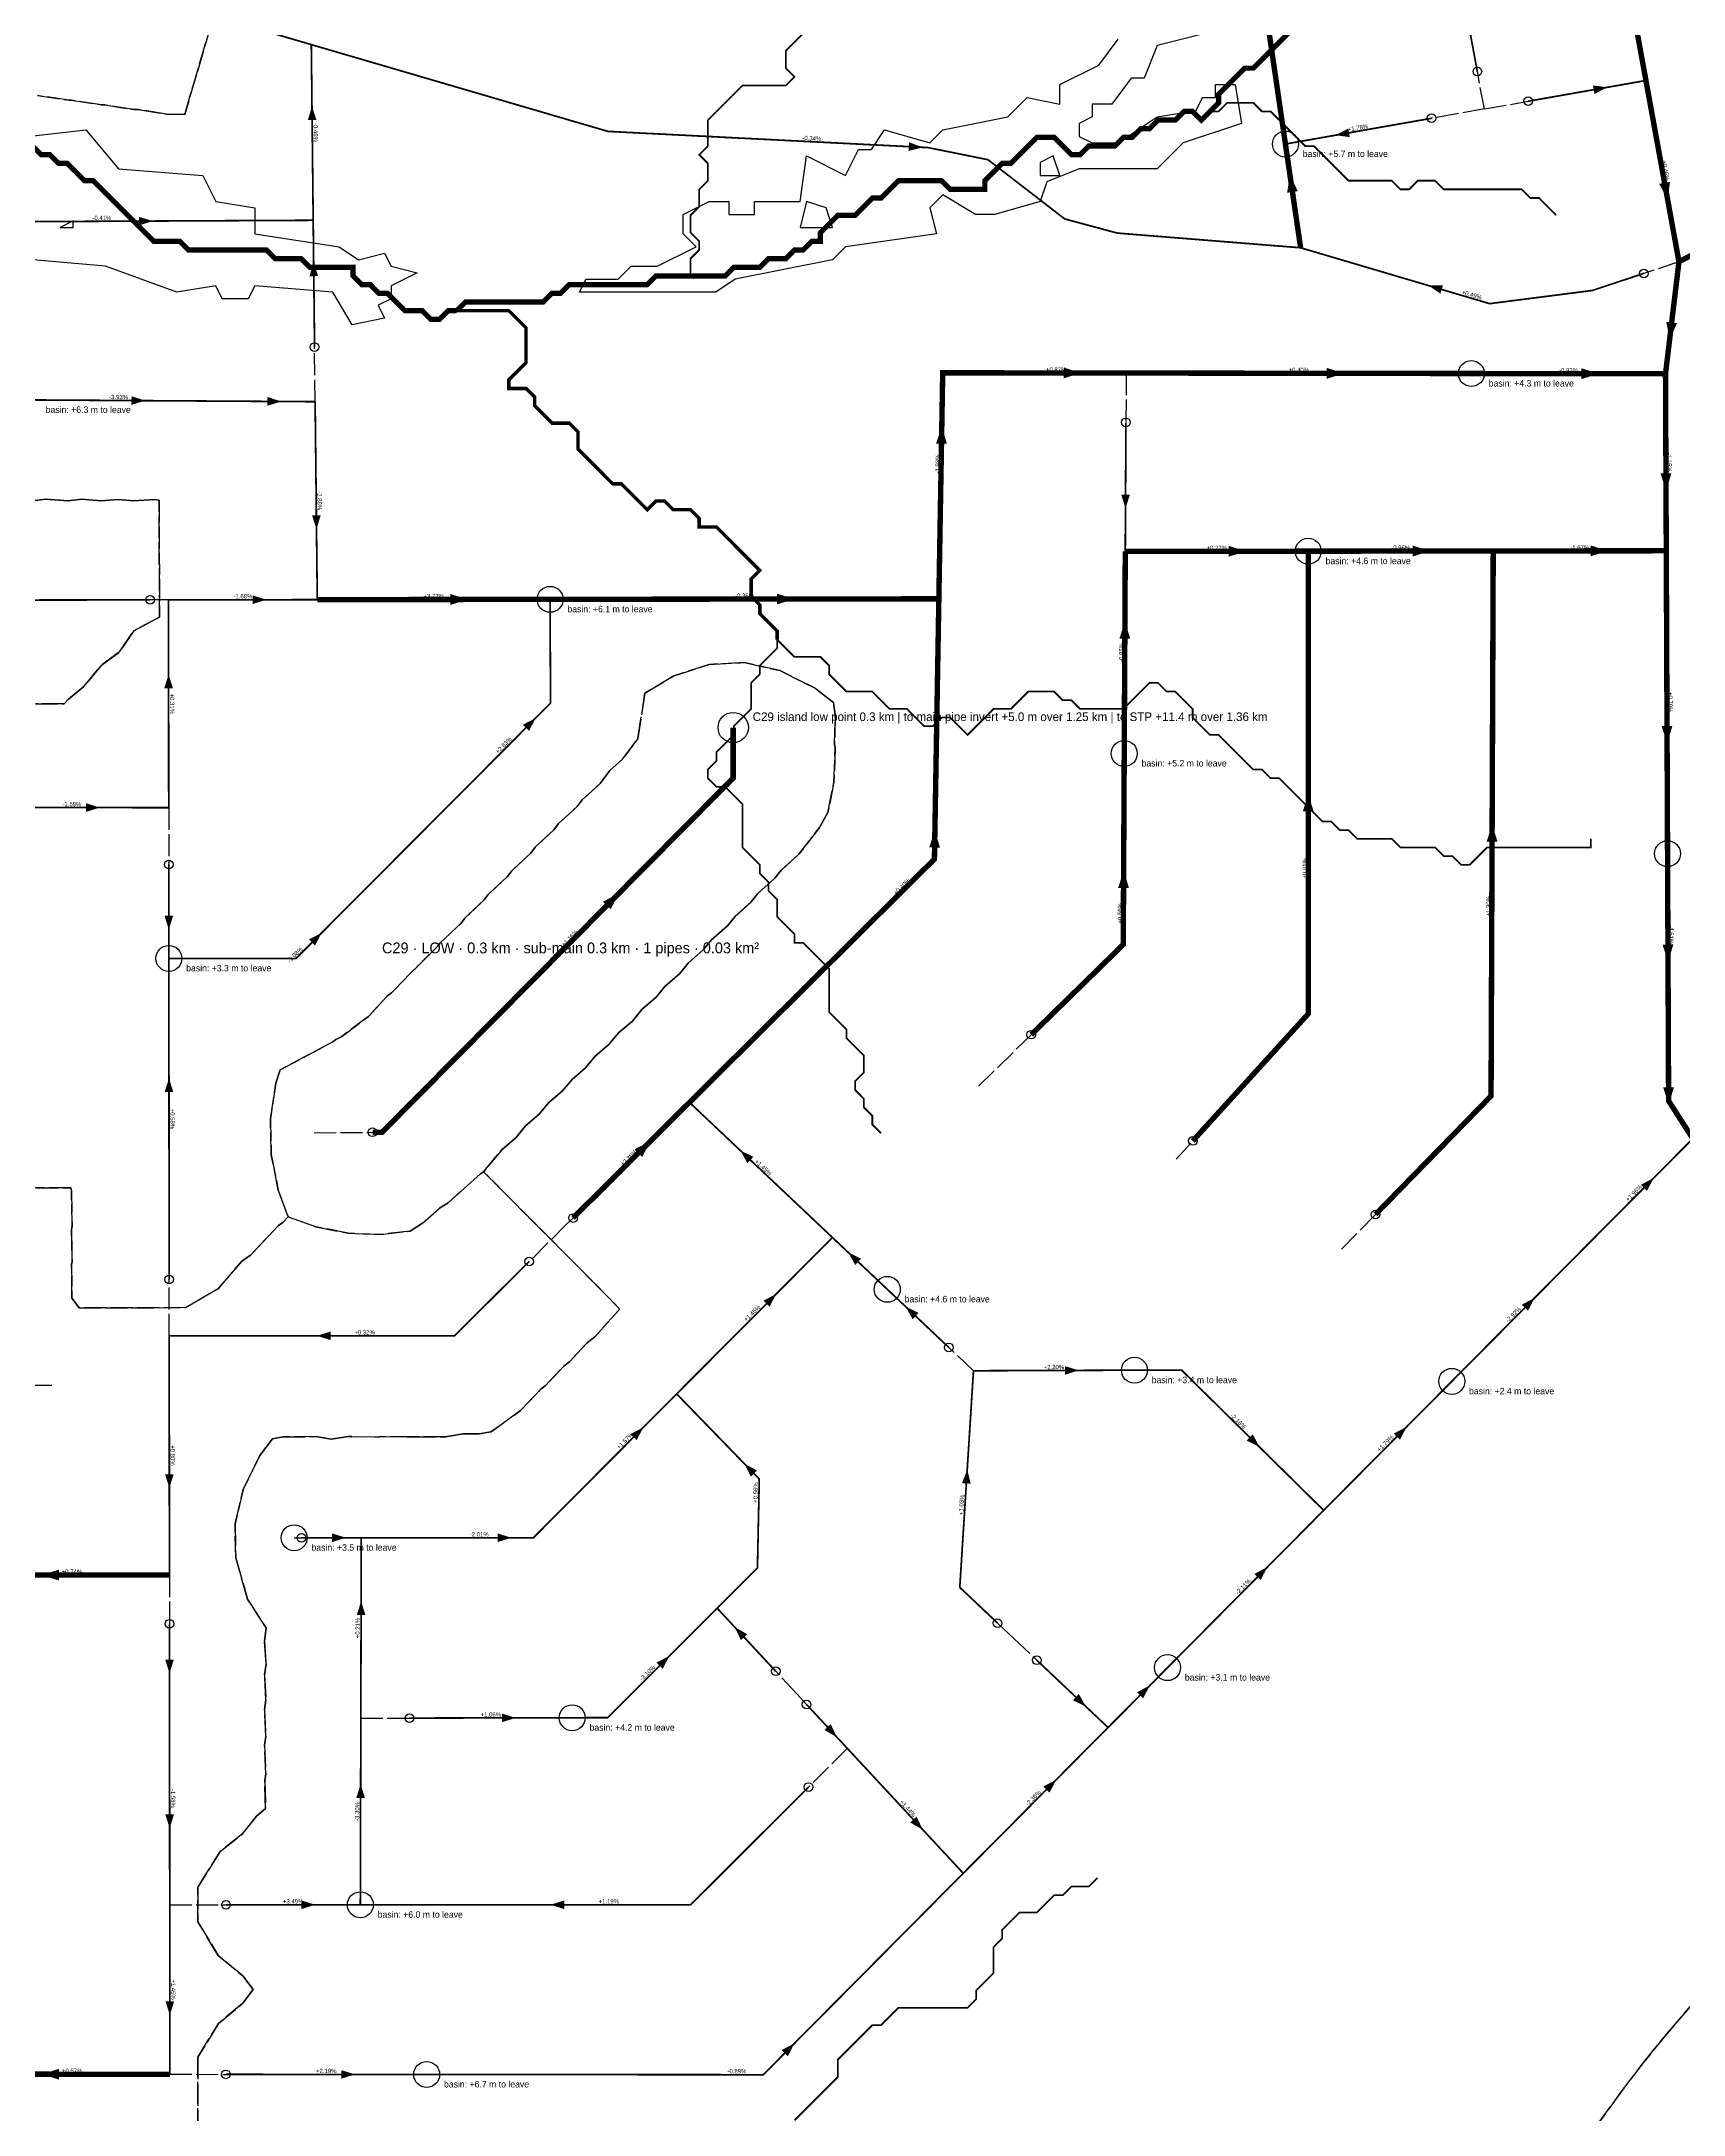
# Model space of a CAD drawing. Header units: metres. Extents: x 442821 to 452274, y 2561971 to 2571293.
# Drawn here: x 444623 to 445382, y 2563954 to 2564912 of the extents above; entities that cross this region are included whole.
import ezdxf
from ezdxf.enums import TextEntityAlignment as Align

# ---------------------------------------------------------------- set-up
doc = ezdxf.new("R2010")
doc.units = ezdxf.units.M
doc.header["$LTSCALE"] = 8
doc.linetypes.add('DASHDOT', pattern=[3.556, 2.54, -0.508, 0, -0.508])
doc.linetypes.add('DASHED', pattern=[1.524, 1.27, -0.254])
for name, color, linetype in [('A_ARROWS', 7, 'Continuous'), ('A_BASINS', 1, 'Continuous'), ('A_BRANCH', 7, 'Continuous'), ('A_CATCH_LABEL', 7, 'Continuous'), ('A_CATCHMENTS', 7, 'Continuous'), ('A_GRADIENT', 8, 'Continuous'), ('A_HEAD_GAP', 8, 'Continuous'), ('A_HEADS', 8, 'Continuous'), ('A_LATERAL', 7, 'Continuous'), ('A_OUTLET_LABEL', 7, 'Continuous'), ('A_OUTLETS', 7, 'Continuous'), ('A_STREAMS', 5, 'Continuous'), ('A_SUBMAIN', 7, 'Continuous'), ('A_WADI', 4, 'Continuous')]:
    doc.layers.add(name, color=color, linetype=linetype)

msp = doc.modelspace()

# ---------------------------------------------------------------- linework, layer by layer
at = {"layer": 'A_ARROWS', "color": 1}
for points in [[(445346.85, 2564890.73), (445340.89, 2564887.65), (445340.2, 2564891.59)], [(444748.24, 2564881.98), (444750.31, 2564875.6), (444746.31, 2564875.56)], [(445221.17, 2564868.58), (445227.13, 2564871.66), (445227.82, 2564867.72)], [(445030.48, 2564862.98), (445023.99, 2564861.31), (445024.19, 2564865.3)], [(445200.17, 2564850.29), (445203.8, 2564842.73), (445198.86, 2564842.01)], [(445374.74, 2564838.7), (445370.85, 2564846.12), (445375.77, 2564847.02)], [(444674.68, 2564828.92), (444668.29, 2564826.89), (444668.27, 2564830.89)], [(444749.01, 2564809.85), (444751.08, 2564803.47), (444747.08, 2564803.43)], [(445264.18, 2564799.12), (445270.89, 2564799.22), (445269.75, 2564795.38)], [(445375.63, 2564774.09), (445374.1, 2564782.33), (445379.06, 2564781.73)], [(445103.61, 2564758.72), (445095.61, 2564756.23), (445095.62, 2564761.23)], [(445225.21, 2564758.55), (445217.21, 2564756.06), (445217.22, 2564761.06)], [(445342.85, 2564758.39), (445334.85, 2564755.9), (445334.85, 2564760.9)], [(444671.23, 2564745.94), (444664.81, 2564743.98), (444664.84, 2564747.98)], [(444734.06, 2564745.55), (444727.65, 2564743.59), (444727.68, 2564747.59)], [(445039.29, 2564734.06), (445041.65, 2564726.02), (445036.65, 2564726.1)], [(445373.97, 2564704.28), (445371.44, 2564712.27), (445376.44, 2564712.29)], [(445124.19, 2564696.12), (445122.22, 2564702.53), (445126.22, 2564702.51)], [(444750.33, 2564686.56), (444748.26, 2564692.94), (444752.26, 2564692.99)], [(445179.82, 2564676.34), (445171.82, 2564673.83), (445171.82, 2564678.83)], [(445264.93, 2564676.44), (445256.93, 2564673.93), (445256.93, 2564678.93)], [(445347.1, 2564676.53), (445339.1, 2564674.02), (445339.1, 2564679.02)], [(444727.18, 2564653.94), (444720.79, 2564651.93), (444720.78, 2564655.93)], [(444820.23, 2564654.07), (444812.24, 2564651.56), (444812.23, 2564656.56)], [(444971.07, 2564654.27), (444963.07, 2564651.76), (444963.06, 2564656.76)], [(445123.92, 2564643.91), (445126.38, 2564635.9), (445121.38, 2564635.93)], [(444681.97, 2564619.46), (444683.98, 2564613.07), (444679.98, 2564613.06)], [(444851.66, 2564599.32), (444848.55, 2564593.37), (444845.72, 2564596.19)], [(445374.47, 2564587.59), (445371.93, 2564595.58), (445376.93, 2564595.6)], [(444650.24, 2564557.89), (444643.84, 2564555.91), (444643.85, 2564559.91)], [(445208.64, 2564564.11), (445211.14, 2564556.11), (445206.14, 2564556.11)], [(445293.62, 2564550.15), (445296.09, 2564542.14), (445291.09, 2564542.16)], [(445036.1, 2564547.44), (445038.47, 2564539.4), (445033.47, 2564539.48)], [(445123.32, 2564528.76), (445125.78, 2564520.74), (445120.78, 2564520.77)], [(444682.08, 2564501.56), (444680.08, 2564507.96), (444684.08, 2564507.96)], [(444752.73, 2564500.05), (444749.63, 2564494.11), (444746.8, 2564496.93)], [(445374.9, 2564486.63), (445372.36, 2564494.62), (445377.36, 2564494.64)], [(444682.15, 2564432.85), (444684.15, 2564426.45), (444680.15, 2564426.45)], [(445375.18, 2564420.65), (445372.64, 2564428.64), (445377.64, 2564428.66)], [(444904.7, 2564403.82), (444900.79, 2564396.41), (444897.26, 2564399.95)], [(444946.2, 2564399.44), (444952.23, 2564396.49), (444949.48, 2564393.59)], [(445368.29, 2564386.74), (445365.2, 2564380.79), (445362.36, 2564383.6)], [(444995.99, 2564352.4), (445002.01, 2564349.46), (444999.27, 2564346.55)], [(444962.78, 2564333.15), (444959.68, 2564327.21), (444956.85, 2564330.03)], [(445313.28, 2564331.35), (445310.19, 2564325.4), (445307.35, 2564328.21)], [(445022.55, 2564327.31), (445028.57, 2564324.37), (445025.83, 2564321.46)], [(445102.56, 2564297.83), (445096.17, 2564295.81), (445096.15, 2564299.81)], [(444901.4, 2564271.54), (444898.31, 2564265.59), (444895.47, 2564268.42)], [(445186.14, 2564262.39), (445180.18, 2564265.46), (445182.99, 2564268.31)], [(445254.1, 2564271.75), (445251.01, 2564265.8), (445248.17, 2564268.62)], [(444948.02, 2564254.74), (444953.91, 2564251.54), (444951.04, 2564248.76)], [(445051.04, 2564252), (445052.63, 2564245.49), (445048.64, 2564245.74)], [(444763.95, 2564220.49), (444757.55, 2564218.49), (444757.55, 2564222.49)], [(444840.4, 2564220.49), (444834, 2564218.49), (444834, 2564222.49)], [(445189.72, 2564206.92), (445186.63, 2564200.97), (445183.79, 2564203.79)], [(444770.95, 2564191.14), (444772.94, 2564184.74), (444768.94, 2564184.75)], [(444943.59, 2564179.22), (444949.41, 2564175.89), (444946.47, 2564173.16)], [(444913.44, 2564165.91), (444910.32, 2564159.97), (444907.49, 2564162.8)], [(445105.88, 2564142.48), (445099.86, 2564145.42), (445102.61, 2564148.33)], [(445135.43, 2564152.25), (445132.34, 2564146.3), (445129.5, 2564149.12)], [(444842.41, 2564137.27), (444836.02, 2564135.26), (444836.01, 2564139.26)], [(444990.83, 2564128.33), (444985.01, 2564131.66), (444987.94, 2564134.38)], [(444770.73, 2564106.63), (444772.72, 2564100.22), (444768.72, 2564100.24)], [(445092.18, 2564108.69), (445089.09, 2564102.74), (445086.25, 2564105.56)], [(445030.51, 2564085.59), (445024.69, 2564088.92), (445027.62, 2564091.64)], [(444749.75, 2564050.9), (444743.35, 2564048.9), (444743.35, 2564052.9)], [(444858.45, 2564050.9), (444864.85, 2564052.9), (444864.85, 2564048.9)], [(444971.22, 2563986.89), (444968.13, 2563980.94), (444965.29, 2563983.76)], [(444768.13, 2563972.5), (444761.73, 2563970.5), (444761.73, 2563974.5)]]:
    msp.add_solid(points, dxfattribs=at)
at = {"layer": 'A_ARROWS', "color": 3}
msp.add_solid([(444890.13, 2564518.32), (444886.27, 2564510.88), (444882.72, 2564514.4)], dxfattribs=at)
at = {"layer": 'A_ARROWS', "color": 2}
for points in [[(444750.48, 2564313.8), (444756.88, 2564315.8), (444756.88, 2564311.8)], [(444682.32, 2564243.46), (444680.32, 2564249.86), (444684.32, 2564249.86)], [(444623.29, 2564203.24), (444631.29, 2564205.74), (444631.29, 2564200.74)], [(444682.4, 2564157.82), (444680.4, 2564164.22), (444684.4, 2564164.23)], [(444682.47, 2564086.22), (444680.47, 2564092.61), (444684.47, 2564092.62)], [(444682.55, 2563999.9), (444680.55, 2564006.3), (444684.55, 2564006.3)], [(444623.38, 2563972.61), (444631.38, 2563975.1), (444631.38, 2563970.1)]]:
    msp.add_solid(points, dxfattribs=at)
at = {"layer": 'A_BASINS', "color": 1}
for centre in [(445198.09, 2564864.51), (445284.02, 2564758.47), (445208.64, 2564676.37), (444858.27, 2564654.12), (445123.6, 2564582.88), (445374.68, 2564536.61), (444682.1, 2564488.2), (445014.1, 2564335.29), (445128.31, 2564297.92), (445274.95, 2564292.75), (444739.98, 2564220.49), (445143.61, 2564160.48), (444868.5, 2564137.33), (444770.59, 2564050.9), (444801.23, 2563972.48)]:
    msp.add_circle(centre, 6, dxfattribs=at)
at = {"layer": 'A_BRANCH', "color": 1, "const_width": 0.8}
for points in [[(445286.78, 2564898.07), (445270.2, 2564986.6)], [(445265.65, 2564876.42), (445198.09, 2564864.51)], [(444749.43, 2564770.71), (444748.8, 2564829.28)], [(445124.39, 2564735.89), (445124.08, 2564676.27)], [(444682.06, 2564531.6), (444682.1, 2564488.2)], [(444682.23, 2564339.82), (444682.1, 2564488.2)], [(445042.48, 2564308.47), (445014.1, 2564335.29)], [(445065.1, 2564181.03), (445047.6, 2564197.58), (445053.93, 2564297.66)], [(444976.82, 2564143.42), (444995.63, 2564123.16)], [(444793.27, 2564137.16), (444868.5, 2564137.33)], [(444977.75, 2564105.31), (444923.23, 2564050.9), (444770.59, 2564050.9)], [(444708.5, 2564050.9), (444770.59, 2564050.9)], [(444708.48, 2563972.54), (444801.23, 2563972.48)]]:
    msp.add_lwpolyline(points, dxfattribs=at)
at = {"layer": 'A_BRANCH', "color": 1, "linetype": 'DASHED', "const_width": 0.8}
msp.add_lwpolyline([(445363.71, 2564804.73), (445339.94, 2564796.85), (445292.49, 2564790.75), (445205.11, 2564816.58)], dxfattribs=at)
at = {"layer": 'A_BRANCH', "color": 2, "const_width": 0.8}
for points in [[(444673.49, 2564653.87), (444385.51, 2564653.48)], [(444682.38, 2564180.78), (444682.41, 2564149.18)]]:
    msp.add_lwpolyline(points, dxfattribs=at)
at = {"layer": 'A_BRANCH', "color": 2, "linetype": 'DASHED', "const_width": 0.8}
msp.add_lwpolyline([(444848.65, 2564348.16), (444814.05, 2564313.8), (444682.26, 2564313.8)], dxfattribs=at)
at = {"layer": 'A_CATCHMENTS', "color": 1, "linetype": 'DASHED'}
for points in [[(444621.45, 2564886.9), (444635.86, 2564884.76), (444636.97, 2564884.74), (444650.9, 2564882.61), (444652.48, 2564882.59), (444665.93, 2564880.46), (444667.99, 2564880.44), (444680.96, 2564878.31), (444689.47, 2564878.22), (444704.97, 2564931.21)], [(444620.5, 2564605.84), (444633.73, 2564605.89), (444635.66, 2564608.06), (444642.78, 2564613.83), (444650.79, 2564623.55), (444659.32, 2564629.85), (444665.93, 2564639.63), (444677.73, 2564645.87), (444677.65, 2564699.98), (444675.29, 2564700.25), (444665.85, 2564699.61), (444658.6, 2564700.31), (444650.69, 2564699.64), (444641.91, 2564700.34), (444635.53, 2564699.7), (444625.22, 2564700.35), (444620.38, 2564699.78)], [(444695.25, 2563605.32), (444695.54, 2563980.41), (444705.02, 2563996.09), (444716.23, 2564005.36), (444721.06, 2564011.72), (444721, 2564011.77), (444716.26, 2564018.05), (444704.95, 2564027.42), (444695.5, 2564043.08), (444695.5, 2564059.1), (444705.82, 2564075.49), (444705.82, 2564075.49), (444716.26, 2564083.79), (444722.65, 2564091.89), (444726.77, 2564095.37), (444726.39, 2564108.27), (444726.87, 2564111.37), (444726.35, 2564124.66), (444726.93, 2564128.61), (444726.32, 2564141.04), (444726.94, 2564145.57), (444726.34, 2564157.13), (444726.99, 2564162.24), (444726.33, 2564172.92), (444727.02, 2564178.9), (444718.46, 2564192.04), (444713.05, 2564211.17), (444712.67, 2564226.96), (444716.38, 2564242.76), (444724.18, 2564258.56), (444729.95, 2564266.22), (444734.92, 2564267.07), (444749.97, 2564267.21), (444757.18, 2564266.12), (444765.01, 2564267.25), (444778.81, 2564267.03), (444780.06, 2564267.22), (444794.38, 2564267.07), (444795.11, 2564267.18), (444809.94, 2564267.11), (444818.15, 2564268.44), (444825.51, 2564268.52), (444830.83, 2564269.45), (444831.66, 2564269.87), (444844.61, 2564279.31), (444854.16, 2564289.23), (444856.04, 2564290.63), (444864.76, 2564299.9), (444867.47, 2564301.97), (444875.38, 2564310.57), (444878.89, 2564313.31), (444889.97, 2564325.63), (444890.4, 2564326.34), (444827.55, 2564389.63), (444836.21, 2564400.06), (444842.55, 2564405.52), (444846.94, 2564410.8), (444853.27, 2564416.24), (444857.68, 2564421.55), (444863.98, 2564426.97), (444868.41, 2564432.29), (444874.7, 2564437.7), (444879.15, 2564443.04), (444885.42, 2564448.42), (444889.88, 2564453.78), (444896.28, 2564459.27), (444900.62, 2564464.52), (444907.27, 2564470.27), (444911.36, 2564475.26), (444918.25, 2564481.28), (444922.1, 2564486), (444929.24, 2564492.28), (444932.84, 2564496.74), (444940.22, 2564503.28), (444943.58, 2564507.48), (444951.2, 2564514.29), (444954.32, 2564518.21), (444962.18, 2564525.29), (444965.07, 2564528.95), (444973.16, 2564536.3), (444982.83, 2564548.63), (444986.68, 2564555.62), (444986.68, 2564555.66), (444989.47, 2564569.67), (444989.98, 2564585.21), (444989.7, 2564587.28), (444990.09, 2564600.76), (444989.31, 2564606.46), (444980.82, 2564613.03), (444964.48, 2564621.21), (444948.14, 2564624.89), (444931.81, 2564624.08), (444915.48, 2564618.77), (444902.12, 2564610.74), (444898.89, 2564589.79), (444891.69, 2564580.3), (444885.92, 2564574.98), (444881.44, 2564569.08), (444873.09, 2564561.44), (444870.72, 2564558.32), (444862.23, 2564550.5), (444860.01, 2564547.55), (444851.38, 2564539.57), (444849.3, 2564536.79), (444840.53, 2564528.64), (444838.58, 2564526.02), (444829.68, 2564517.7), (444827.87, 2564515.26), (444818.83, 2564506.77), (444817.15, 2564504.5), (444807.38, 2564495.27), (444806.35, 2564493.81), (444795.54, 2564483.15), (444795.46, 2564483.09), (444784.95, 2564472.26), (444783.35, 2564471.11), (444774.33, 2564461.4), (444762.06, 2564452.18), (444759.2, 2564450.72), (444757.88, 2564449.71), (444733.59, 2564436.71), (444731.57, 2564430.54), (444729.04, 2564414.05), (444729.41, 2564397.57), (444732.66, 2564381.09), (444737.26, 2564368.76), (444734.92, 2564366.37), (444732.61, 2564364.6), (444719.87, 2564351.06), (444715.69, 2564348.1), (444704.83, 2564335.53), (444689.78, 2564326.82), (444640.62, 2564326.77), (444637.33, 2564331.21), (444637.17, 2564346.84), (444637.37, 2564348.02), (444637.14, 2564362.87), (444637.41, 2564364.51), (444637.07, 2564381), (444636.83, 2564382.15), (444584.36, 2564382.22)], [(445385.64, 2564004.33), (445374.45, 2563991.39), (445363.63, 2563978.08), (445353.17, 2563964.41), (445342.37, 2563949.36)]]:
    msp.add_lwpolyline(points, dxfattribs=at)
at = {"layer": 'A_CATCHMENTS', "color": 2, "linetype": 'DASHED'}
for points in [[(444704.97, 2564931.21), (444689.47, 2564878.22), (444680.96, 2564878.31), (444667.99, 2564880.44), (444665.93, 2564880.46), (444652.48, 2564882.59), (444650.9, 2564882.61), (444636.97, 2564884.74), (444635.86, 2564884.76), (444621.45, 2564886.9)], [(444620.38, 2564699.78), (444625.22, 2564700.35), (444635.53, 2564699.7), (444641.91, 2564700.34), (444650.69, 2564699.64), (444658.6, 2564700.31), (444665.85, 2564699.61), (444675.29, 2564700.25), (444677.65, 2564699.98), (444677.73, 2564645.87), (444665.93, 2564639.63), (444659.32, 2564629.85), (444650.79, 2564623.55), (444642.78, 2564613.83), (444635.66, 2564608.06), (444633.73, 2564605.89), (444620.5, 2564605.84)], [(444584.36, 2564382.22), (444636.83, 2564382.15), (444637.07, 2564381), (444637.41, 2564364.51), (444637.14, 2564362.87), (444637.37, 2564348.02), (444637.17, 2564346.84), (444637.33, 2564331.21), (444640.62, 2564326.77), (444689.78, 2564326.82), (444704.83, 2564335.53), (444715.69, 2564348.1), (444719.87, 2564351.06), (444732.61, 2564364.6), (444734.92, 2564366.37), (444737.26, 2564368.76), (444749.97, 2564364.19), (444765.01, 2564361.19), (444780.06, 2564360.6), (444793.57, 2564362.23), (444799.29, 2564365.84), (444807.18, 2564372.77), (444811.12, 2564375.28), (444826.09, 2564388.71), (444827.55, 2564389.63), (444890.4, 2564326.34), (444889.97, 2564325.63), (444878.89, 2564313.31), (444875.38, 2564310.57), (444867.47, 2564301.97), (444864.76, 2564299.9), (444856.04, 2564290.63), (444854.16, 2564289.23), (444844.61, 2564279.31), (444831.66, 2564269.87), (444830.83, 2564269.45), (444825.51, 2564268.52), (444818.15, 2564268.44), (444809.94, 2564267.11), (444795.11, 2564267.18), (444794.38, 2564267.07), (444780.06, 2564267.22), (444778.81, 2564267.03), (444765.01, 2564267.25), (444757.18, 2564266.12), (444749.97, 2564267.21), (444734.92, 2564267.07), (444729.95, 2564266.22), (444724.18, 2564258.56), (444716.38, 2564242.76), (444712.67, 2564226.96), (444713.05, 2564211.17), (444718.46, 2564192.04), (444727.02, 2564178.9), (444726.33, 2564172.92), (444726.99, 2564162.24), (444726.34, 2564157.13), (444726.94, 2564145.57), (444726.32, 2564141.04), (444726.93, 2564128.61), (444726.35, 2564124.66), (444726.87, 2564111.37), (444726.39, 2564108.27), (444726.77, 2564095.37), (444722.65, 2564091.89), (444716.26, 2564083.79), (444705.82, 2564075.49), (444695.5, 2564059.1), (444695.5, 2564043.08), (444704.95, 2564027.42), (444716.26, 2564018.05), (444721, 2564011.77), (444721.06, 2564011.72), (444716.23, 2564005.36), (444705.02, 2563996.09), (444695.54, 2563980.41), (444695.25, 2563605.32)], [(445464.51, 2563634.67), (445213.91, 2563602.75), (445240.6, 2563715.87), (445244.95, 2563732.82), (445249.59, 2563749.48), (445254.52, 2563765.85), (445259.74, 2563781.94), (445265.24, 2563797.74), (445271.03, 2563813.26), (445277.11, 2563828.49), (445283.63, 2563843.8), (445290.62, 2563859.16), (445297.93, 2563874.2), (445305.55, 2563888.93), (445313.49, 2563903.35), (445321.75, 2563917.45), (445331.32, 2563932.84), (445342.37, 2563949.36), (445353.17, 2563964.41), (445363.63, 2563978.08), (445374.45, 2563991.39), (445385.64, 2564004.33)]]:
    msp.add_lwpolyline(points, dxfattribs=at)
at = {"layer": 'A_CATCHMENTS', "color": 3, "linetype": 'DASHED'}
msp.add_lwpolyline([(444774.33, 2564461.4), (444783.35, 2564471.11), (444784.95, 2564472.26), (444795.46, 2564483.09), (444795.54, 2564483.15), (444806.35, 2564493.81), (444807.38, 2564495.27), (444817.15, 2564504.5), (444818.83, 2564506.77), (444827.87, 2564515.26), (444829.68, 2564517.7), (444838.58, 2564526.02), (444840.53, 2564528.64), (444849.3, 2564536.79), (444851.38, 2564539.57), (444860.01, 2564547.55), (444862.23, 2564550.5), (444870.72, 2564558.32), (444873.09, 2564561.44), (444881.44, 2564569.08), (444885.92, 2564574.98), (444891.69, 2564580.3), (444898.89, 2564589.79), (444902.12, 2564610.74), (444915.48, 2564618.77), (444931.81, 2564624.08), (444948.14, 2564624.89), (444964.48, 2564621.21), (444980.82, 2564613.03), (444989.31, 2564606.46), (444990.09, 2564600.76), (444989.7, 2564587.28), (444989.98, 2564585.21), (444989.47, 2564569.67), (444986.68, 2564555.66), (444986.68, 2564555.62), (444982.83, 2564548.63), (444973.16, 2564536.3), (444965.07, 2564528.95), (444962.18, 2564525.29), (444954.32, 2564518.21), (444951.2, 2564514.29), (444943.58, 2564507.48), (444940.22, 2564503.28), (444932.84, 2564496.74), (444929.24, 2564492.28), (444922.1, 2564486), (444918.25, 2564481.28), (444911.36, 2564475.26), (444907.27, 2564470.27), (444900.62, 2564464.52), (444896.28, 2564459.27), (444889.88, 2564453.78), (444885.42, 2564448.42), (444879.15, 2564443.04), (444874.7, 2564437.7), (444868.41, 2564432.29), (444863.98, 2564426.97), (444857.68, 2564421.55), (444853.27, 2564416.24), (444846.94, 2564410.8), (444842.55, 2564405.52), (444836.21, 2564400.06), (444827.55, 2564389.63), (444826.09, 2564388.71), (444811.12, 2564375.28), (444807.18, 2564372.77), (444799.29, 2564365.84), (444793.57, 2564362.23), (444780.06, 2564360.6), (444765.01, 2564361.19), (444749.97, 2564364.19), (444737.26, 2564368.76), (444732.66, 2564381.09), (444729.41, 2564397.57), (444729.04, 2564414.05), (444731.57, 2564430.54), (444733.59, 2564436.71), (444757.88, 2564449.71), (444759.2, 2564450.72), (444762.06, 2564452.18), (444774.33, 2564461.4)], close=True, dxfattribs=at)
at = {"layer": 'A_HEAD_GAP', "color": 8, "linetype": 'DASHED'}
for points in [[(445290.03, 2564880.72), (445286.78, 2564898.07)], [(445290.03, 2564880.72), (445265.65, 2564876.42)], [(445290.03, 2564880.72), (445310.24, 2564884.28)], [(445379.95, 2564810.11), (445363.71, 2564804.73)], [(444749.7, 2564745.45), (444749.43, 2564770.71)], [(445124.51, 2564758.69), (445124.39, 2564735.89)], [(444681.94, 2564653.88), (444673.49, 2564653.87)], [(444682.03, 2564557.84), (444682.06, 2564531.6)], [(445056.27, 2564429.14), (445080.61, 2564452.96)], [(444749.21, 2564407.63), (444776.24, 2564407.85)], [(445147.57, 2564395.38), (445155.27, 2564403.85)], [(444865.93, 2564365.32), (444868.88, 2564368.24)], [(445224.07, 2564353.83), (445239.72, 2564369.89)], [(444865.93, 2564365.32), (444848.65, 2564348.16)], [(444682.26, 2564313.8), (444682.23, 2564339.82)], [(445053.93, 2564297.66), (445042.48, 2564308.47)], [(444627.96, 2564290.78), (444615.98, 2564290.78)], [(444739.98, 2564220.49), (444743.34, 2564220.49)], [(444682.36, 2564203.24), (444682.38, 2564180.78)], [(445072.61, 2564173.93), (445065.1, 2564181.03)], [(445072.61, 2564173.93), (445083.26, 2564163.86)], [(444972.24, 2564148.35), (444962.55, 2564158.79)], [(444972.24, 2564148.35), (444976.82, 2564143.42)], [(444770.81, 2564137.11), (444793.27, 2564137.16)], [(444995.63, 2564123.16), (444977.75, 2564105.31)], [(444682.5, 2564050.9), (444708.5, 2564050.9)], [(444682.58, 2563972.56), (444708.48, 2563972.54)]]:
    msp.add_lwpolyline(points, dxfattribs=at)
at = {"layer": 'A_HEADS', "color": 1}
for centre in [(445286.78, 2564898.07), (445310.24, 2564884.28), (445265.65, 2564876.42), (445363.71, 2564804.73), (444749.43, 2564770.71), (445124.39, 2564735.89), (444682.06, 2564531.6), (445080.61, 2564452.96), (445155.27, 2564403.85), (444868.88, 2564368.24), (445239.72, 2564369.89), (444682.23, 2564339.82), (445042.48, 2564308.47), (444743.34, 2564220.49), (445065.1, 2564181.03), (444962.55, 2564158.79), (445083.26, 2564163.86), (444793.27, 2564137.16), (444976.82, 2564143.42), (444977.75, 2564105.31), (444708.5, 2564050.9), (444708.48, 2563972.54)]:
    msp.add_circle(centre, 2, dxfattribs=at)
at = {"layer": 'A_HEADS', "color": 2}
for centre in [(444673.49, 2564653.87), (444848.65, 2564348.16), (444682.38, 2564180.78)]:
    msp.add_circle(centre, 2, dxfattribs=at)
at = {"layer": 'A_HEADS', "color": 3}
msp.add_circle((444776.24, 2564407.85), 2, dxfattribs=at)
at = {"layer": 'A_LATERAL', "color": 1, "linetype": 'DASHDOT', "const_width": 0.8}
for points in [[(444715.71, 2564919.87), (444747.93, 2564910.45)], [(444748.8, 2564829.28), (444747.93, 2564910.45)], [(444747.93, 2564910.45), (444885.01, 2564870.35), (445032.98, 2564862.86), (445060.63, 2564857.27), (445096.07, 2564829.91), (445120.43, 2564823.35), (445205.11, 2564816.58)], [(445310.24, 2564884.28), (445364.69, 2564893.87)], [(444553.5, 2564828.35), (444748.8, 2564829.28)], [(444617.15, 2564746.27), (444700.61, 2564745.75)], [(444749.7, 2564745.45), (444750.68, 2564653.97)], [(444681.94, 2564653.88), (444750.68, 2564653.97)], [(444592.56, 2564558), (444682.03, 2564557.84)], [(444682.1, 2564488.2), (444740.92, 2564488.2), (444783.59, 2564531.01)], [(445014.1, 2564335.29), (444988.76, 2564359.23)], [(445274.95, 2564292.75), (445334.14, 2564352.35)], [(445128.31, 2564297.92), (445150.07, 2564297.99), (445215.77, 2564233.15)], [(444771.03, 2564220.49), (444850.56, 2564220.49), (444871.32, 2564241.34)], [(445143.61, 2564160.48), (445215.77, 2564233.15)], [(444743.34, 2564220.49), (444771.03, 2564220.49)], [(444868.5, 2564137.33), (444884.87, 2564137.36), (444935.48, 2564187.94)], [(444770.59, 2564050.9), (444770.81, 2564137.11)], [(445049.22, 2564065.44), (445116.12, 2564132.8)], [(444801.23, 2563972.48), (444956.79, 2563972.36), (445049.22, 2564065.44)]]:
    msp.add_lwpolyline(points, dxfattribs=at)
at = {"layer": 'A_LATERAL', "color": 1, "const_width": 0.8}
for points in [[(444700.61, 2564745.75), (444749.7, 2564745.45)], [(444783.59, 2564531.01), (444858.47, 2564606.15), (444858.27, 2564654.12)], [(444988.76, 2564359.23), (444922.67, 2564421.66)], [(445334.14, 2564352.35), (445386.36, 2564404.93)], [(444916.76, 2564286.95), (444988.76, 2564359.23)], [(445053.93, 2564297.66), (445128.31, 2564297.92)], [(445215.77, 2564233.15), (445274.95, 2564292.75)], [(444871.32, 2564241.34), (444916.76, 2564286.95)], [(444935.48, 2564187.94), (444954.1, 2564206.56), (444954.94, 2564247.61), (444916.76, 2564286.95)], [(444962.55, 2564158.79), (444935.48, 2564187.94)], [(445083.26, 2564163.86), (445116.12, 2564132.8)], [(445116.12, 2564132.8), (445143.61, 2564160.48)], [(444995.63, 2564123.16), (445049.22, 2564065.44)]]:
    msp.add_lwpolyline(points, dxfattribs=at)
at = {"layer": 'A_LATERAL', "color": 1, "linetype": 'DASHED', "const_width": 0.8}
for points in [[(444682.03, 2564557.84), (444681.94, 2564653.88)], [(444770.81, 2564137.11), (444771.03, 2564220.49)]]:
    msp.add_lwpolyline(points, dxfattribs=at)
at = {"layer": 'A_LATERAL', "color": 2, "const_width": 0.8}
for points in [[(444682.26, 2564313.8), (444682.36, 2564203.24)], [(444682.5, 2564050.9), (444682.58, 2563972.56)]]:
    msp.add_lwpolyline(points, dxfattribs=at)
at = {"layer": 'A_LATERAL', "color": 2, "linetype": 'DASHDOT', "const_width": 0.8}
msp.add_lwpolyline([(444682.41, 2564149.18), (444682.5, 2564050.9)], dxfattribs=at)
at = {"layer": 'A_OUTLETS', "color": 30}
msp.add_circle((444942.89, 2564594.88), 7, dxfattribs=at)
at = {"layer": 'A_STREAMS', "color": 5}
for points, const_width in [([(444975.2, 2564915.6), (444971.2, 2564911.6), (444967.2, 2564907.59), (444967.2, 2564903.59), (444967.2, 2564899.59), (444971.2, 2564895.59), (444967.2, 2564891.59), (444963.19, 2564891.59), (444959.19, 2564891.59), (444955.19, 2564891.59), (444951.19, 2564891.59), (444947.19, 2564891.59), (444943.19, 2564887.59), (444939.19, 2564883.59), (444935.19, 2564879.58), (444931.19, 2564875.58), (444931.19, 2564871.58), (444931.19, 2564867.58), (444931.19, 2564863.58), (444927.19, 2564859.58), (444931.19, 2564855.58), (444931.19, 2564851.57), (444931.19, 2564847.57), (444927.19, 2564843.57), (444927.19, 2564839.57), (444927.19, 2564835.57), (444923.19, 2564831.57), (444923.19, 2564827.57), (444923.19, 2564823.56), (444927.19, 2564819.56), (444927.19, 2564815.56), (444923.19, 2564811.56), (444923.19, 2564807.56), (444923.19, 2564803.56)], 0.8), ([(445199.23, 2564915.6), (445195.23, 2564911.6), (445191.23, 2564907.59), (445187.23, 2564903.59), (445183.23, 2564899.59), (445179.22, 2564899.59), (445175.22, 2564895.59), (445171.22, 2564891.59), (445167.22, 2564887.59), (445167.22, 2564883.59), (445163.22, 2564879.58)], 2.4), ([(445163.22, 2564879.58), (445159.22, 2564875.58), (445155.22, 2564879.58), (445151.22, 2564879.58), (445147.22, 2564875.58), (445143.22, 2564875.58), (445139.22, 2564875.58), (445135.22, 2564871.58), (445131.22, 2564871.58), (445127.22, 2564867.58), (445123.22, 2564867.58), (445119.22, 2564863.58), (445115.22, 2564863.58), (445111.22, 2564863.58), (445107.21, 2564863.58), (445103.21, 2564859.58), (445099.21, 2564859.58), (445095.21, 2564863.58), (445091.21, 2564867.58), (445087.21, 2564867.58), (445083.21, 2564867.58), (445079.21, 2564863.58), (445075.21, 2564859.58), (445071.21, 2564855.58), (445067.21, 2564855.58), (445063.21, 2564851.57), (445059.21, 2564847.57), (445059.21, 2564843.57), (445055.21, 2564843.57), (445051.21, 2564843.57), (445047.21, 2564843.57), (445043.21, 2564843.57), (445039.21, 2564847.57), (445035.2, 2564847.57), (445031.2, 2564847.57), (445027.2, 2564847.57), (445023.2, 2564847.57), (445019.2, 2564847.57), (445015.2, 2564843.57), (445011.2, 2564839.57), (445007.2, 2564839.57), (445003.2, 2564835.57), (444999.2, 2564831.57), (444995.2, 2564831.57), (444991.2, 2564831.57), (444987.2, 2564827.57), (444983.2, 2564823.56), (444983.2, 2564819.56), (444979.2, 2564819.56), (444975.2, 2564815.56), (444971.2, 2564815.56), (444967.2, 2564811.56), (444963.19, 2564811.56), (444959.19, 2564811.56), (444955.19, 2564807.56), (444951.19, 2564807.56), (444947.19, 2564807.56), (444943.19, 2564807.56), (444939.19, 2564803.56), (444935.19, 2564803.56), (444931.19, 2564803.56), (444927.19, 2564803.56), (444923.19, 2564803.56)], 2.4), ([(445323.24, 2564831.57), (445319.24, 2564835.57), (445315.24, 2564839.57), (445311.24, 2564839.57), (445307.24, 2564843.57), (445303.24, 2564843.57), (445299.24, 2564843.57), (445295.24, 2564843.57), (445291.24, 2564843.57), (445287.24, 2564843.57), (445283.24, 2564843.57), (445279.24, 2564843.57), (445275.24, 2564843.57), (445271.24, 2564843.57), (445267.24, 2564847.57), (445263.24, 2564847.57), (445259.24, 2564847.57), (445255.24, 2564843.57), (445251.23, 2564843.57), (445247.23, 2564847.57), (445243.23, 2564847.57), (445239.23, 2564847.57), (445235.23, 2564847.57), (445231.23, 2564847.57), (445227.23, 2564847.57), (445223.23, 2564851.57), (445219.23, 2564855.58), (445215.23, 2564859.58), (445211.23, 2564863.58), (445207.23, 2564863.58), (445203.23, 2564867.58), (445199.23, 2564871.58), (445195.23, 2564875.58), (445191.23, 2564879.58), (445187.23, 2564879.58), (445183.23, 2564883.59), (445179.22, 2564883.59), (445175.22, 2564883.59), (445171.22, 2564883.59), (445167.22, 2564879.58), (445163.22, 2564879.58)], 0.8), ([(444815.17, 2564787.55), (444811.17, 2564787.55), (444807.17, 2564783.55), (444803.17, 2564783.55), (444799.17, 2564787.55), (444795.17, 2564787.55), (444791.17, 2564787.55), (444787.17, 2564791.55), (444783.17, 2564795.55), (444779.17, 2564795.55), (444775.17, 2564799.56), (444771.17, 2564799.56), (444767.17, 2564803.56), (444767.17, 2564807.56), (444763.17, 2564807.56), (444759.17, 2564807.56), (444755.17, 2564807.56), (444751.17, 2564807.56), (444747.17, 2564807.56), (444743.16, 2564811.56), (444739.16, 2564811.56), (444735.16, 2564811.56), (444731.16, 2564811.56), (444727.16, 2564815.56), (444723.16, 2564815.56), (444719.16, 2564815.56), (444715.16, 2564815.56), (444711.16, 2564815.56), (444707.16, 2564815.56), (444703.16, 2564815.56), (444699.16, 2564815.56), (444695.16, 2564815.56), (444691.16, 2564815.56), (444687.16, 2564819.56), (444683.16, 2564819.56), (444679.16, 2564819.56), (444675.16, 2564819.56), (444671.15, 2564823.56), (444667.15, 2564827.57), (444663.15, 2564831.57), (444659.15, 2564835.57), (444655.15, 2564839.57), (444651.15, 2564843.57), (444647.15, 2564847.57), (444643.15, 2564847.57), (444639.15, 2564851.57), (444635.15, 2564855.58), (444631.15, 2564855.58), (444627.15, 2564859.58), (444623.15, 2564859.58), (444619.15, 2564863.58)], 2.4), ([(444923.19, 2564803.56), (444919.19, 2564803.56), (444915.19, 2564803.56), (444911.19, 2564803.56), (444907.19, 2564803.56), (444903.19, 2564799.56), (444899.19, 2564799.56), (444895.19, 2564799.56), (444891.18, 2564799.56), (444887.18, 2564799.56), (444883.18, 2564799.56), (444879.18, 2564799.56), (444875.18, 2564799.56), (444871.18, 2564799.56), (444867.18, 2564799.56), (444863.18, 2564795.55), (444859.18, 2564795.55), (444855.18, 2564791.55), (444851.18, 2564791.55), (444847.18, 2564791.55), (444843.18, 2564791.55), (444839.18, 2564791.55), (444835.18, 2564791.55), (444831.18, 2564791.55), (444827.18, 2564791.55), (444823.18, 2564791.55), (444819.17, 2564791.55), (444815.17, 2564787.55)], 2.4), ([(444963.19, 2564635.5), (444963.19, 2564639.5), (444959.19, 2564643.5), (444955.19, 2564647.5), (444955.19, 2564651.5), (444951.19, 2564655.51), (444951.19, 2564659.51), (444951.19, 2564663.51), (444955.19, 2564667.51), (444951.19, 2564671.51), (444947.19, 2564675.51), (444943.19, 2564679.51), (444939.19, 2564683.52), (444935.19, 2564687.52), (444931.19, 2564687.52), (444927.19, 2564687.52), (444927.19, 2564691.52), (444923.19, 2564695.52), (444919.19, 2564695.52), (444915.19, 2564695.52), (444911.19, 2564699.52), (444907.19, 2564699.52), (444903.19, 2564695.52), (444899.19, 2564699.52), (444895.19, 2564703.52), (444891.18, 2564707.52), (444887.18, 2564707.52), (444883.18, 2564711.53), (444879.18, 2564715.53), (444875.18, 2564719.53), (444871.18, 2564723.53), (444871.18, 2564727.53), (444871.18, 2564731.53), (444867.18, 2564735.53), (444863.18, 2564735.53), (444859.18, 2564735.53), (444855.18, 2564739.54), (444851.18, 2564743.54), (444851.18, 2564747.54), (444847.18, 2564751.54), (444843.18, 2564751.54), (444839.18, 2564751.54), (444839.18, 2564755.54), (444843.18, 2564759.54), (444847.18, 2564763.54), (444847.18, 2564767.54), (444847.18, 2564771.55), (444847.18, 2564775.55), (444847.18, 2564779.55), (444843.18, 2564783.55), (444839.18, 2564787.55), (444835.18, 2564787.55), (444831.18, 2564787.55), (444827.18, 2564787.55), (444823.18, 2564787.55), (444819.17, 2564787.55), (444815.17, 2564787.55)], 1.6), ([(445011.2, 2564407.42), (445007.2, 2564411.42), (445007.2, 2564415.42), (445003.2, 2564419.42), (445003.2, 2564423.42), (444999.2, 2564427.43), (444999.2, 2564431.43), (445003.2, 2564435.43), (445003.2, 2564439.43), (445003.2, 2564443.43), (444999.2, 2564447.43), (444995.2, 2564451.43), (444995.2, 2564455.44), (444991.2, 2564459.44), (444987.2, 2564463.44), (444987.2, 2564467.44), (444987.2, 2564471.44), (444987.2, 2564475.44), (444987.2, 2564479.44), (444987.2, 2564483.45), (444983.2, 2564487.45), (444979.2, 2564491.45), (444975.2, 2564495.45), (444971.2, 2564495.45), (444971.2, 2564499.45), (444967.2, 2564503.45), (444963.19, 2564507.45), (444963.19, 2564511.46), (444963.19, 2564515.46), (444959.19, 2564519.46), (444959.19, 2564523.46), (444955.19, 2564527.46), (444955.19, 2564531.46), (444951.19, 2564535.46), (444947.19, 2564539.47), (444947.19, 2564543.47), (444947.19, 2564547.47), (444947.19, 2564551.47), (444947.19, 2564555.47), (444947.19, 2564559.47), (444943.19, 2564563.47), (444939.19, 2564567.48), (444935.19, 2564567.48), (444931.19, 2564571.48), (444931.19, 2564575.48), (444935.19, 2564579.48), (444935.19, 2564583.48), (444939.19, 2564587.48), (444943.19, 2564591.48), (444943.19, 2564595.48), (444947.19, 2564599.49), (444951.19, 2564603.49), (444951.19, 2564607.49), (444951.19, 2564611.49), (444951.19, 2564615.49), (444955.19, 2564619.49), (444955.19, 2564623.49), (444959.19, 2564627.5), (444963.19, 2564631.5), (444963.19, 2564635.5)], 0.8), ([(445339.25, 2564543.47), (445339.25, 2564539.47), (445335.25, 2564539.47), (445331.25, 2564539.47), (445327.25, 2564539.47), (445323.24, 2564539.47), (445319.24, 2564539.47), (445315.24, 2564539.47), (445311.24, 2564539.47), (445307.24, 2564539.47), (445303.24, 2564539.47), (445299.24, 2564539.47), (445295.24, 2564539.47), (445291.24, 2564539.47), (445287.24, 2564535.46), (445283.24, 2564531.46), (445279.24, 2564531.46), (445275.24, 2564535.46), (445271.24, 2564535.46), (445267.24, 2564539.47), (445263.24, 2564539.47), (445259.24, 2564539.47), (445255.24, 2564539.47), (445251.23, 2564539.47), (445247.23, 2564543.47), (445243.23, 2564543.47), (445239.23, 2564543.47), (445235.23, 2564543.47), (445231.23, 2564543.47), (445227.23, 2564547.47), (445223.23, 2564547.47), (445219.23, 2564551.47), (445215.23, 2564551.47), (445211.23, 2564555.47), (445207.23, 2564559.47), (445203.23, 2564563.47), (445199.23, 2564567.48), (445195.23, 2564571.48), (445191.23, 2564571.48), (445187.23, 2564575.48), (445183.23, 2564575.48), (445179.22, 2564579.48), (445175.22, 2564583.48), (445171.22, 2564587.48), (445167.22, 2564591.48), (445163.22, 2564591.48), (445159.22, 2564595.48), (445155.22, 2564599.49), (445155.22, 2564603.49), (445151.22, 2564607.49), (445147.22, 2564611.49), (445143.22, 2564611.49), (445139.22, 2564615.49), (445135.22, 2564615.49), (445131.22, 2564611.49), (445127.22, 2564607.49), (445123.22, 2564603.49), (445119.22, 2564603.49), (445115.22, 2564603.49), (445111.22, 2564603.49), (445107.21, 2564603.49), (445103.21, 2564603.49), (445099.21, 2564607.49), (445095.21, 2564607.49), (445091.21, 2564611.49), (445087.21, 2564611.49), (445083.21, 2564611.49), (445079.21, 2564611.49), (445075.21, 2564607.49), (445071.21, 2564603.49), (445067.21, 2564603.49), (445063.21, 2564603.49), (445059.21, 2564599.49), (445055.21, 2564595.48), (445051.21, 2564591.48), (445047.21, 2564595.48), (445043.21, 2564599.49), (445039.21, 2564599.49), (445035.2, 2564595.48), (445031.2, 2564595.48), (445027.2, 2564599.49), (445023.2, 2564603.49), (445019.2, 2564603.49), (445015.2, 2564603.49), (445011.2, 2564607.49), (445007.2, 2564611.49), (445003.2, 2564611.49), (444999.2, 2564611.49), (444995.2, 2564611.49), (444991.2, 2564615.49), (444987.2, 2564619.49), (444987.2, 2564623.49), (444983.2, 2564627.5), (444979.2, 2564627.5), (444975.2, 2564627.5), (444971.2, 2564627.5), (444967.2, 2564631.5), (444963.19, 2564635.5)], 0.8), ([(445111.22, 2564063.3), (445107.21, 2564059.3), (445103.21, 2564059.3), (445099.21, 2564059.3), (445095.21, 2564055.3), (445091.21, 2564055.3), (445087.21, 2564051.3), (445083.21, 2564047.29), (445079.21, 2564047.29), (445075.21, 2564047.29), (445071.21, 2564043.29), (445067.21, 2564039.29), (445067.21, 2564035.29), (445063.21, 2564031.29), (445063.21, 2564027.29), (445063.21, 2564023.29), (445063.21, 2564019.28), (445059.21, 2564015.28), (445055.21, 2564011.28), (445055.21, 2564007.28), (445051.21, 2564003.28), (445047.21, 2564003.28), (445043.21, 2564003.28), (445039.21, 2564003.28), (445035.2, 2564003.28), (445031.2, 2564003.28), (445027.2, 2564003.28), (445023.2, 2564003.28), (445019.2, 2564003.28), (445015.2, 2563999.28), (445011.2, 2563995.28), (445007.2, 2563995.28), (445003.2, 2563991.27), (444999.2, 2563987.27), (444995.2, 2563983.27), (444991.2, 2563979.27), (444991.2, 2563975.27), (444991.2, 2563971.27), (444987.2, 2563967.27), (444983.2, 2563963.26), (444979.2, 2563959.26), (444975.2, 2563955.26), (444971.2, 2563951.26)], 0.8)]:
    msp.add_lwpolyline(points, dxfattribs=dict(at, const_width=const_width))
at = {"layer": 'A_SUBMAIN', "color": 1, "linetype": 'DASHDOT', "const_width": 2.5}
for points in [[(445270.2, 2564986.6), (445345.45, 2564999.46), (445364.69, 2564893.87)], [(445198.09, 2564864.51), (445182.4, 2564971.59), (445270.2, 2564986.6)], [(445379.95, 2564810.11), (445373.74, 2564758.34)], [(445037.93, 2564654.36), (445039.71, 2564758.8), (445059.76, 2564758.78)], [(445284.02, 2564758.47), (445373.74, 2564758.34)], [(445373.74, 2564758.34), (445374.09, 2564676.56)], [(445123.6, 2564582.88), (445124.08, 2564676.27)], [(445208.64, 2564676.37), (445294.12, 2564676.47)], [(445294.12, 2564676.47), (445374.09, 2564676.56)], [(444858.27, 2564654.12), (445037.93, 2564654.36)], [(445374.68, 2564536.61), (445375, 2564461.64)]]:
    msp.add_lwpolyline(points, dxfattribs=at)
at = {"layer": 'A_SUBMAIN', "color": 1, "linetype": 'DASHED', "const_width": 2.5}
for points in [[(445714.6, 2564945.5), (445432.1, 2564837.39), (445379.95, 2564810.11)], [(445364.69, 2564893.87), (445379.95, 2564810.11)], [(445124.51, 2564758.69), (445284.02, 2564758.47)], [(445124.08, 2564676.27), (445208.64, 2564676.37)], [(444922.67, 2564421.66), (445035.88, 2564534.07), (445037.93, 2564654.36)]]:
    msp.add_lwpolyline(points, dxfattribs=at)
at = {"layer": 'A_SUBMAIN', "color": 1, "const_width": 2.5}
for points in [[(445205.11, 2564816.58), (445198.09, 2564864.51)], [(445059.76, 2564758.78), (445124.51, 2564758.69)], [(445155.27, 2564403.85), (445208.64, 2564462.6), (445208.64, 2564676.37)], [(445239.72, 2564369.89), (445293.12, 2564424.64), (445294.12, 2564676.47)], [(445374.09, 2564676.56), (445374.68, 2564536.61)], [(444750.68, 2564653.97), (444858.27, 2564654.12)], [(445080.61, 2564452.96), (445123.15, 2564494.59), (445123.6, 2564582.88)], [(445375, 2564461.64), (445375.17, 2564422.39), (445386.36, 2564404.93)], [(444868.88, 2564368.24), (444922.67, 2564421.66)]]:
    msp.add_lwpolyline(points, dxfattribs=at)
at = {"layer": 'A_SUBMAIN', "color": 3, "const_width": 2.5}
msp.add_lwpolyline([(444776.24, 2564407.85), (444780.65, 2564407.89), (444942.89, 2564571.55), (444942.89, 2564594.88)], dxfattribs=at)
at = {"layer": 'A_SUBMAIN', "color": 2, "const_width": 2.5}
for points in [[(444682.36, 2564203.24), (444592.25, 2564203.24)], [(444682.58, 2563972.56), (444592.25, 2563972.63)]]:
    msp.add_lwpolyline(points, dxfattribs=at)
at = {"layer": 'A_WADI', "color": 4}
for points in [[(445162.8, 2564916.01), (445138.8, 2564910.01), (445132.8, 2564895.01), (445126.8, 2564895.01), (445117.8, 2564883.01), (445108.8, 2564883.01), (445108.8, 2564877.01), (445102.8, 2564874.01), (445102.8, 2564868.01), (445108.8, 2564865.01), (445120.8, 2564865.01), (445138.8, 2564877.01), (445156.8, 2564880.01), (445159.8, 2564886.01), (445165.8, 2564886.01), (445165.8, 2564892.01), (445174.8, 2564892.01), (445177.8, 2564874.01), (445150.8, 2564865.01), (445138.8, 2564853.01), (445102.8, 2564853.01), (445087.8, 2564847.01), (445084.8, 2564838.01), (445063.8, 2564832.01), (445054.8, 2564832.01), (445039.8, 2564841.01), (445033.8, 2564835.01), (445036.8, 2564823.01), (444994.8, 2564817.01), (444988.8, 2564811.01), (444943.8, 2564802.01), (444934.8, 2564796.01), (444871.8, 2564796.01), (444874.8, 2564802.01), (444889.8, 2564802.01), (444895.8, 2564808.01), (444907.8, 2564808.01), (444925.8, 2564817.01), (444919.8, 2564823.01), (444919.8, 2564832.01), (444931.8, 2564838.01), (444940.8, 2564838.01), (444940.8, 2564832.01), (444952.8, 2564832.01), (444952.8, 2564838.01), (444973.8, 2564838.01), (444976.8, 2564859.01), (444994.8, 2564850.01), (445000.8, 2564862.01), (445006.8, 2564862.01), (445012.8, 2564871.01), (445033.8, 2564865.01), (445039.8, 2564871.01), (445069.8, 2564877.01), (445078.8, 2564886.01), (445093.8, 2564883.01), (445093.8, 2564892.01), (445111.8, 2564901.01), (445120.8, 2564913.01)], [(444616.8, 2564868.01), (444643.8, 2564871.01), (444658.8, 2564853.01), (444697.8, 2564850.01), (444703.8, 2564838.01), (444721.8, 2564835.01), (444721.8, 2564823.01), (444760.8, 2564817.01), (444769.8, 2564811.01), (444781.8, 2564814.01), (444784.8, 2564808.01), (444796.8, 2564805.01), (444784.8, 2564799.01), (444784.8, 2564793.01), (444778.8, 2564790.01), (444781.8, 2564784.01), (444766.8, 2564781.01), (444757.8, 2564796.01), (444721.8, 2564799.01), (444718.8, 2564793.01), (444706.8, 2564793.01), (444703.8, 2564799.01), (444685.8, 2564796.01), (444652.8, 2564808.01), (444583.8, 2564814.01)]]:
    msp.add_lwpolyline(points, dxfattribs=at)
for points in [[(445084.8, 2564856.01), (445084.8, 2564850.01), (445093.8, 2564850.01), (445090.8, 2564859.01), (445084.8, 2564856.01)], [(444973.8, 2564826.01), (444988.8, 2564826.01), (444985.8, 2564835.01), (444976.8, 2564838.01), (444973.8, 2564826.01)], [(444637.8, 2564826.01), (444637.8, 2564829.01), (444631.8, 2564826.01), (444637.8, 2564826.01)]]:
    msp.add_lwpolyline(points, close=True, dxfattribs=at)

# ---------------------------------------------------------------- texts
at = {"layer": 'A_BASINS', "color": 1}
for s, p in [('basin: +5.7 m to leave', (445206.09, 2564858.51)), ('basin: +4.3 m to leave', (445292.02, 2564752.47)), ('basin: +6.3 m to leave', (444625.15, 2564740.27)), ('basin: +4.6 m to leave', (445216.64, 2564670.37)), ('basin: +6.1 m to leave', (444866.27, 2564648.12)), ('basin: +5.2 m to leave', (445131.6, 2564576.88)), ('basin: +3.3 m to leave', (444690.1, 2564482.2)), ('basin: +4.6 m to leave', (445022.1, 2564329.29)), ('basin: +3.4 m to leave', (445136.31, 2564291.92)), ('basin: +2.4 m to leave', (445282.95, 2564286.75)), ('basin: +3.5 m to leave', (444747.98, 2564214.49)), ('basin: +3.1 m to leave', (445151.61, 2564154.48)), ('basin: +4.2 m to leave', (444876.5, 2564131.33)), ('basin: +6.0 m to leave', (444778.59, 2564044.9)), ('basin: +6.7 m to leave', (444809.23, 2563966.48))]:
    msp.add_text(s, height=3, dxfattribs=at).set_placement(p)
at = {"layer": 'A_CATCH_LABEL', "color": 3}
msp.add_text('C29 · LOW · 0.3 km · sub-main 0.3 km · 1 pipes · 0.03 km²', height=5, dxfattribs=at).set_placement((444867.72, 2564493.05), align=Align.MIDDLE_CENTER)
at = {"layer": 'A_GRADIENT', "color": 1}
for s, rotation, p in [('-0.46%', 270.61287, (444748.37, 2564869.86)), ('-0.34%', -2.89818, (444979.14, 2564865.58)), ('+1.78%', 9.99602, (445231.87, 2564870.46)), ('+0.46%', -79.67455, (445372.32, 2564851.99)), ('-0.41%', 0.27293, (444651.15, 2564828.81)), ('+0.49%', 343.53127, (445283.75, 2564793.33)), ('+0.87%', -0.07901, (445092.14, 2564758.73)), ('+0.40%', -0.07901, (445204.26, 2564758.58)), ('-0.93%', -0.07901, (445328.88, 2564758.41)), ('-3.93%', -0.35492, (444658.88, 2564746.01)), ('-1.93%', 89.0229, (445038.99, 2564716.61)), ('-1.15%', -89.75578, (445373.91, 2564717.45)), ('-2.88%', -89.38713, (444750.19, 2564699.71)), ('+0.22%', 0.0674, (445166.36, 2564676.32)), ('-0.96%', 0.0674, (445251.38, 2564676.42)), ('-1.67%', 0.0674, (445334.11, 2564676.52)), ('-1.68%', 0.0773, (444716.31, 2564653.93)), ('+3.72%', 0.0773, (444804.47, 2564654.05)), ('-0.36%', 0.0773, (444948.1, 2564654.24)), ('-0.85%', 89.70445, (445123.84, 2564629.58)), ('+0.31%', 270.05353, (444681.99, 2564605.86)), ('+0.70%', -89.75578, (445374.39, 2564606.59)), ('+2.63%', 45.09953, (444837.96, 2564585.57)), ('-1.59%', -0.10327, (444637.3, 2564557.92)), ('+0.61%', 90, (445208.64, 2564529.8)), ('+0.40%', 44.79751, (445021.96, 2564520.25)), ('+0.56%', 89.70445, (445123.22, 2564508.98)), ('+1.30%', 89.77199, (445293.47, 2564512.31)), ('-4.61%', -89.75578, (445374.84, 2564499.12)), ('-1.08%', 45.09953, (444741.49, 2564488.77)), ('+0.58%', 270.05353, (444682.17, 2564414.01)), ('+3.36%', 44.79751, (444895.78, 2564394.95)), ('+1.45%', 316.62789, (444955.72, 2564390.45)), ('+1.96%', 45.19994, (445360.25, 2564378.64)), ('+1.45%', 45.11101, (444952.76, 2564323.09)), ('-2.92%', 45.19994, (445304.54, 2564322.55)), ('+2.30%', 0.19445, (445091.12, 2564297.79)), ('-2.18%', -44.62468, (445175.18, 2564273.21)), ('+1.57%', 45.11101, (444894.04, 2564264.14)), ('+1.79%', 45.19994, (445245.36, 2564262.95)), ('+0.56%', 88.83521, (444954.81, 2564241.33)), ('+1.03%', 86.38186, (445050, 2564235.6)), ('-2.11%', 45.19994, (445179.69, 2564196.82)), ('+0.21%', 89.8501, (444770.92, 2564178.8)), ('-3.10%', 44.98274, (444904.39, 2564156.87)), ('+1.06%', 0.12427, (444830.89, 2564137.25)), ('-2.36%', 45.19994, (445082.67, 2564099.12)), ('-3.30%', 89.8501, (444770.7, 2564094.01)), ('+1.44%', -47.1262, (445022.43, 2564094.3)), ('+1.19%', 360, (444885.42, 2564050.9)), ('+2.19%', -0.043, (444754.85, 2563972.51)), ('-0.89%', -0.043, (444944.6, 2563972.37))]:
    msp.add_text(s, height=2, rotation=rotation, dxfattribs=at).set_placement(p, align=Align.BOTTOM_CENTER)
at = {"layer": 'A_GRADIENT', "color": 3}
msp.add_text('+1.16%', height=2, rotation=45.24956, dxfattribs=at).set_placement((444868.43, 2564496.43), align=Align.BOTTOM_CENTER)
at = {"layer": 'A_GRADIENT', "color": 2}
for s, rotation, p in [('+0.32%', 360, (444772.54, 2564313.8)), ('+0.80%', -89.94647, (444682.31, 2564258.52)), ('+0.74%', 360, (444637.31, 2564203.24)), ('-1.58%', -89.94647, (444682.46, 2564100.04)), ('+1.45%', -89.94647, (444682.54, 2564011.73)), ('+0.57%', 359.957, (444637.41, 2563972.6))]:
    msp.add_text(s, height=2, rotation=rotation, dxfattribs=at).set_placement(p, align=Align.BOTTOM_CENTER)
at = {"layer": 'A_GRADIENT', "color": 1}
for s, p in [('-2.01%', (444825.51, 2564220.49)), ('+3.49%', (444739.54, 2564050.9))]:
    msp.add_text(s, height=2, dxfattribs=at).set_placement(p, align=Align.BOTTOM_CENTER)
at = {"layer": 'A_OUTLET_LABEL', "color": 30}
msp.add_text('C29 island low point 0.3 km | to main pipe invert +5.0 m over 1.25 km | to STP +11.4 m over 1.36 km', height=4, dxfattribs=at).set_placement((444951.89, 2564597.88))

doc.saveas('drawing.dxf')
